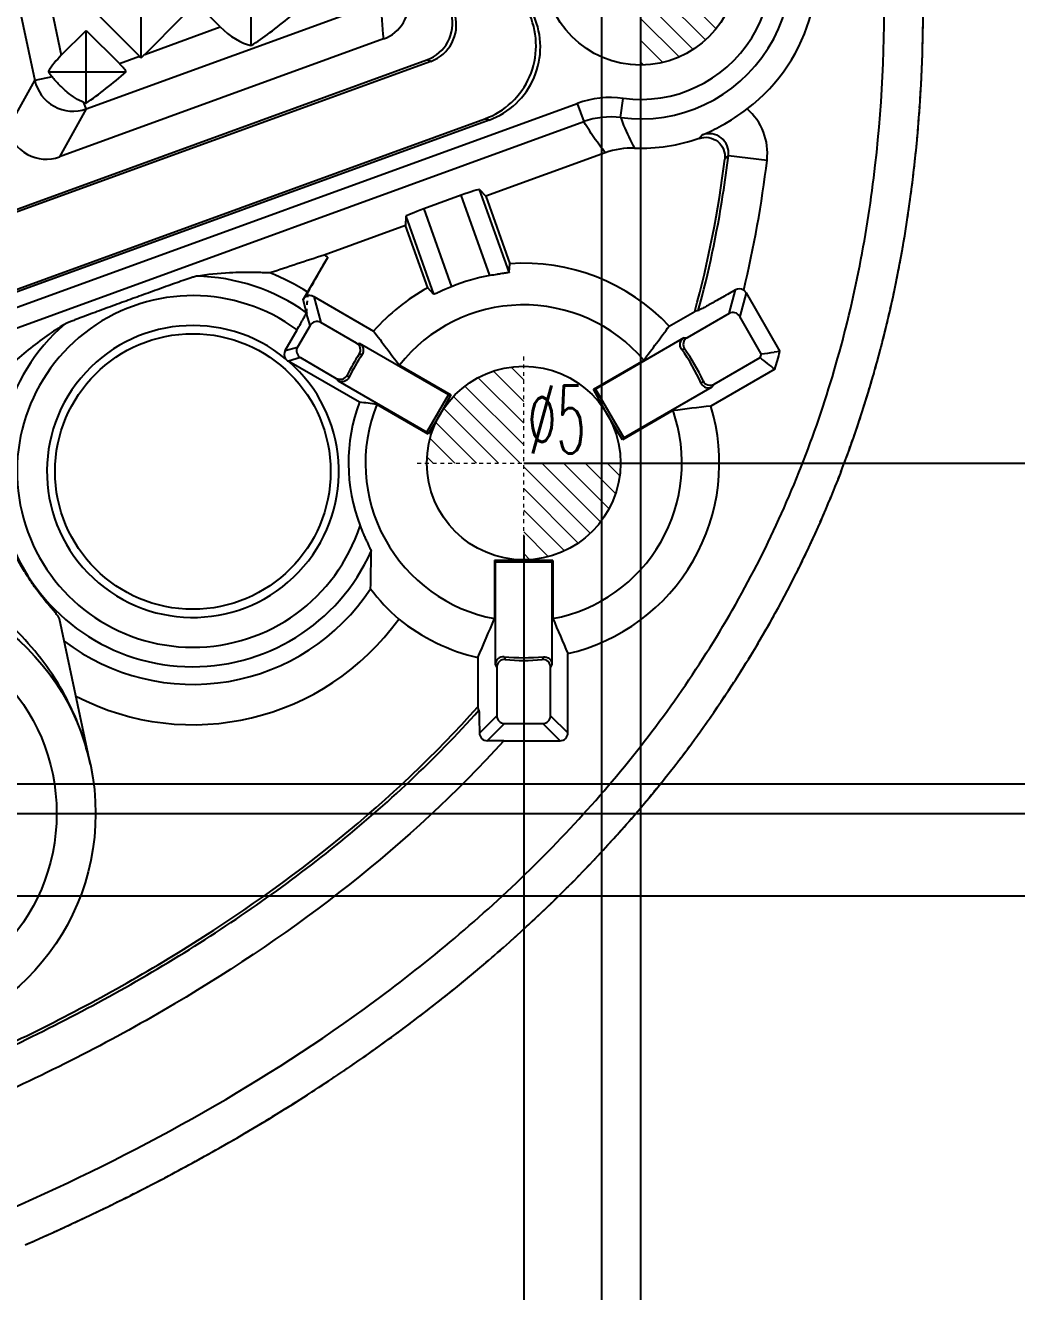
# Model space of a CAD drawing. Header units: millimetres. Extents: x 2089 to 2530, y 1631 to 2074.
# Drawn here: x 2277.64 to 2303.24, y 1778.78 to 1811.48 of the extents above; entities that cross this region are included whole.
import ezdxf

# ---------------------------------------------------------------- set-up
doc = ezdxf.new("R2010")
doc.units = ezdxf.units.MM
doc.linetypes.add('CENTER', pattern=[0.6, 0.375, -0.075, 0.075, -0.075])
doc.linetypes.add('HIDDEN', pattern=[0.2, 0.1, -0.1])
doc.layers.add('DEFAULT_2', color=8, linetype='HIDDEN')
doc.layers.add('epin', color=13, linetype='Continuous', lineweight=9)
doc.styles.get("Standard").update_dxf_attribs({"font": 'arial.ttf'})
doc.styles.add('TXT05', font='txt.shx', dxfattribs={"width": 0.5, "bigfont": 'gbcbig.shx'})
doc.dimstyles.new('副本 ISO-25-1', dxfattribs={"dimtxt": 5, "dimasz": 5, "dimexe": 0, "dimexo": 0, "dimgap": 0, "dimtad": 1, "dimtxsty": 'Standard', "dimcen": 0, "dimclrd": 4, "dimclre": 4, "dimclrt": 6, "dimazin": 0, "dimtfac": 1, "dimtofl": 0, "dimtmove": 0, "dimatfit": 3, "dimfxl": 0, "dimarcsym": 0})

# ---------------------------------------------------------------- blocks, each defined once
blk = doc.blocks.new('epin_ejp_5')
at = {"layer": 'epin'}
h = blk.add_hatch(dxfattribs=at)
h.set_pattern_fill('_ANSI31', color=123, scale=0.125, angle=90, style=0)
h.set_pattern_definition([(135, (997.232, -920.25403), (-0.280633, -0.280633), [])])
h.paths.add_polyline_path([(0, 2.5, 0.414214), (-2.5, 0), (0, 0)])
h.paths.add_polyline_path([(2.5, 0), (0, 0), (0, -2.5, 0.414214)])
at = {"layer": 'epin', "color": 1, "linetype": 'CENTER', "ltscale": 0.155494}
for p, q in [((0, -2.75), (0, 2.75)), ((-2.75, 0), (2.75, 0))]:
    blk.add_line(p, q, dxfattribs=at)
at = {"layer": 'epin'}
blk.add_circle((0, 0), 2.5, dxfattribs=at)
at = {"layer": 'epin', "color": 6, "style": 'TXT05', "width": 0.5}
blk.add_text('%%c5', height=1.75, dxfattribs=at).set_placement((0.1, 0.25))
blk = doc.blocks.new('*D115')
at = {"color": 4, "linetype": 'Continuous', "lineweight": -2, "transparency": 16777216}
for p, q in [((2295.255, 1812.953), (2330.286, 1812.953)), ((2330.286, 1812.953), (2340.286, 1809.309)), ((2340.286, 1809.309), (2367.108, 1809.309))]:
    blk.add_line(p, q, dxfattribs=at)
at = {"layer": 'Defpoints', "color": 0, "transparency": 16777216}
for p in [(2248.301, 1863.577), (2295.255, 1812.953), (2350.286, 1809.309)]:
    blk.add_point(p, dxfattribs=at)
at = {"color": 6, "transparency": 16777216, "insert": (2358.697, 1812.314), "char_height": 5, "attachment_point": 5}
blk.add_mtext('50,62', dxfattribs=at)
blk = doc.blocks.new('*D116')
at = {"color": 4, "linetype": 'Continuous', "lineweight": -2, "transparency": 16777216}
blk.add_line((2290.511, 1800.174), (2363.281, 1800.174), dxfattribs=at)
at = {"layer": 'Defpoints', "color": 0, "transparency": 16777216}
for p in [(2248.301, 1863.577), (2290.511, 1800.174), (2350.286, 1800.174)]:
    blk.add_point(p, dxfattribs=at)
at = {"color": 6, "transparency": 16777216, "insert": (2356.784, 1803.179), "char_height": 5, "attachment_point": 5}
blk.add_mtext('63,4', dxfattribs=at)
blk = doc.blocks.new('*D117')
at = {"color": 4, "linetype": 'Continuous', "lineweight": -2, "transparency": 16777216}
blk.add_line((2251.051, 1791.891), (2367.128, 1791.891), dxfattribs=at)
at = {"layer": 'Defpoints', "color": 0, "transparency": 16777216}
for p in [(2248.301, 1863.577), (2251.051, 1791.891), (2350.286, 1791.891)]:
    blk.add_point(p, dxfattribs=at)
at = {"color": 6, "transparency": 16777216, "insert": (2358.707, 1794.896), "char_height": 5, "attachment_point": 5}
blk.add_mtext('71,69', dxfattribs=at)
blk = doc.blocks.new('*D118')
at = {"color": 4, "linetype": 'Continuous', "lineweight": -2, "transparency": 16777216}
for p, q in [((2276.562, 1791.129), (2330.286, 1791.129)), ((2330.286, 1791.129), (2340.286, 1785.096)), ((2340.286, 1785.096), (2367.155, 1785.096))]:
    blk.add_line(p, q, dxfattribs=at)
at = {"layer": 'Defpoints', "color": 0, "transparency": 16777216}
for p in [(2248.301, 1863.577), (2276.562, 1791.129), (2350.286, 1785.096)]:
    blk.add_point(p, dxfattribs=at)
at = {"color": 6, "transparency": 16777216, "insert": (2358.721, 1788.101), "char_height": 5, "attachment_point": 5}
blk.add_mtext('72,45', dxfattribs=at)
blk = doc.blocks.new('*D119')
at = {"color": 4, "linetype": 'Continuous', "lineweight": -2, "transparency": 16777216}
for p, q in [((2260.938, 1789.003), (2330.286, 1789.003)), ((2330.286, 1789.003), (2340.286, 1778.245)), ((2340.286, 1778.245), (2367.118, 1778.245))]:
    blk.add_line(p, q, dxfattribs=at)
at = {"layer": 'Defpoints', "color": 0, "transparency": 16777216}
for p in [(2248.301, 1863.577), (2260.938, 1789.003), (2350.286, 1778.245)]:
    blk.add_point(p, dxfattribs=at)
at = {"color": 6, "transparency": 16777216, "insert": (2358.702, 1781.24), "char_height": 5, "attachment_point": 5}
blk.add_mtext('74,57', dxfattribs=at)
blk = doc.blocks.new('*D120')
at = {"color": 4, "linetype": 'Continuous', "lineweight": -2, "transparency": 16777216}
blk.add_line((2270.301, 1764.577), (2357.459, 1764.577), dxfattribs=at)
at = {"layer": 'Defpoints', "color": 0, "transparency": 16777216}
for p in [(2248.301, 1863.577), (2270.301, 1764.577), (2350.286, 1764.577)]:
    blk.add_point(p, dxfattribs=at)
at = {"color": 6, "transparency": 16777216, "insert": (2353.873, 1767.13), "char_height": 5, "attachment_point": 5}
blk.add_mtext('99', dxfattribs=at)
blk = doc.blocks.new('*D121')
at = {"color": 4, "linetype": 'Continuous', "lineweight": -2, "transparency": 16777216}
blk.add_line((2321.607, 1749.577), (2360.842, 1749.577), dxfattribs=at)
at = {"layer": 'Defpoints', "color": 0, "transparency": 16777216}
for p in [(2248.301, 1863.577), (2321.607, 1749.577), (2350.286, 1749.577)]:
    blk.add_point(p, dxfattribs=at)
at = {"color": 6, "transparency": 16777216, "insert": (2355.564, 1752.087), "char_height": 5, "attachment_point": 5}
blk.add_mtext('114', dxfattribs=at)
blk = doc.blocks.new('*D122')
at = {"color": 4, "linetype": 'Continuous', "lineweight": -2, "transparency": 16777216}
blk.add_line((2324.901, 1733.577), (2360.846, 1733.577), dxfattribs=at)
at = {"layer": 'Defpoints', "color": 0, "transparency": 16777216}
for p in [(2248.301, 1863.577), (2324.901, 1733.577), (2350.286, 1733.577)]:
    blk.add_point(p, dxfattribs=at)
at = {"color": 6, "transparency": 16777216, "insert": (2355.566, 1736.132), "char_height": 5, "attachment_point": 5}
blk.add_mtext('130', dxfattribs=at)
blk = doc.blocks.new('*D85')
at = {"color": 4, "linetype": 'Continuous', "lineweight": -2, "transparency": 16777216}
blk.add_line((2292.521, 1859.356), (2292.521, 1692.341), dxfattribs=at)
at = {"layer": 'Defpoints', "color": 0, "transparency": 16777216}
for p in [(2248.301, 1863.577), (2292.521, 1859.356), (2292.521, 1709.364)]:
    blk.add_point(p, dxfattribs=at)
at = {"color": 6, "transparency": 16777216, "insert": (2289.516, 1700.853), "char_height": 5, "attachment_point": 5, "rotation": 90}
blk.add_mtext('44,22', dxfattribs=at)
blk = doc.blocks.new('*D87')
at = {"color": 4, "linetype": 'Continuous', "lineweight": -2, "transparency": 16777216}
for p, q in [((2293.526, 1812.016), (2293.526, 1729.364)), ((2293.526, 1729.364), (2301.15, 1719.364)), ((2301.15, 1719.364), (2301.15, 1692.29))]:
    blk.add_line(p, q, dxfattribs=at)
at = {"layer": 'Defpoints', "color": 0, "transparency": 16777216}
for p in [(2248.301, 1863.577), (2293.526, 1812.016), (2301.15, 1709.364)]:
    blk.add_point(p, dxfattribs=at)
at = {"color": 6, "transparency": 16777216, "insert": (2298.145, 1700.827), "char_height": 5, "attachment_point": 5, "rotation": 90}
blk.add_mtext('45,23', dxfattribs=at)
blk = doc.blocks.new('*D88')
at = {"color": 4, "linetype": 'Continuous', "lineweight": -2, "transparency": 16777216}
for p, q in [((2290.511, 1798.296), (2290.511, 1729.364)), ((2290.511, 1729.364), (2287.247, 1719.364)), ((2287.247, 1719.364), (2287.247, 1693.255))]:
    blk.add_line(p, q, dxfattribs=at)
at = {"layer": 'Defpoints', "color": 0, "transparency": 16777216}
for p in [(2248.301, 1863.577), (2290.511, 1798.296), (2287.247, 1709.364)]:
    blk.add_point(p, dxfattribs=at)
at = {"color": 6, "transparency": 16777216, "insert": (2284.242, 1701.31), "char_height": 5, "attachment_point": 5, "rotation": 90}
blk.add_mtext('42,21', dxfattribs=at)
blk = doc.blocks.new('*D129')
at = {"color": 4, "linetype": 'Continuous', "lineweight": -2, "transparency": 16777216}
for p, q in [((2273.262, 1791.129), (2273.262, 1729.364)), ((2273.262, 1729.364), (2281.678, 1719.364)), ((2281.678, 1719.364), (2281.678, 1692.41))]:
    blk.add_line(p, q, dxfattribs=at)
at = {"layer": 'Defpoints', "color": 0, "transparency": 16777216}
for p in [(2248.301, 1863.577), (2273.262, 1791.129), (2281.678, 1709.364)]:
    blk.add_point(p, dxfattribs=at)
at = {"color": 6, "transparency": 16777216, "insert": (2278.674, 1700.887), "char_height": 5, "attachment_point": 5, "rotation": 90}
blk.add_mtext('24,96', dxfattribs=at)
blk = doc.blocks.new('*D89')
at = {"color": 4, "linetype": 'Continuous', "lineweight": -2, "transparency": 16777216}
blk.add_line((2318.301, 1726.977), (2318.301, 1701.815), dxfattribs=at)
at = {"layer": 'Defpoints', "color": 0, "transparency": 16777216}
for p in [(2248.301, 1863.577), (2318.301, 1726.977), (2318.301, 1708.919)]:
    blk.add_point(p, dxfattribs=at)
at = {"color": 6, "transparency": 16777216, "insert": (2315.748, 1705.367), "char_height": 5, "attachment_point": 5, "rotation": 90}
blk.add_mtext('70', dxfattribs=at)

msp = doc.modelspace()

# ---------------------------------------------------------------- linework, layer by layer
at = {"color": 7, "linetype": 'Continuous'}
for p, q in [((2276.076, 1818.58), (2277.888, 1810.058)), ((2277.948, 1813.637), (2278.571, 1810.706)), ((2280.633, 1810.638), (2280.633, 1812.769)), ((2283.476, 1810.959), (2283.476, 1812.769)), ((2279.213, 1809.323), (2286.835, 1812.097)), ((2280.591, 1810.679), (2279.567, 1811.703)), ((2281.699, 1811.703), (2280.725, 1810.728)), ((2282.675, 1811.438), (2282.41, 1811.703)), ((2278.571, 1810.706), (2279.212, 1811.347)), ((2279.212, 1809.467), (2279.212, 1811.347)), ((2279.212, 1811.347), (2280.07, 1810.49)), ((2280.725, 1810.728), (2282.675, 1811.438)), ((2286.89, 1811.126), (2278.525, 1808.081)), ((2280.07, 1810.49), (2280.591, 1810.679)), ((2252.423, 1797.632), (2288.01, 1810.585)), ((2288.11, 1810.547), (2252.423, 1797.557)), ((2288.11, 1810.547), (2288.01, 1810.585)), ((2277.199, 1808.816), (2277.888, 1810.058)), ((2278.332, 1810.152), (2277.888, 1810.058)), ((2278.23, 1810.281), (2280.248, 1810.281)), ((2252.809, 1795.238), (2291.892, 1809.463)), ((2279.213, 1809.323), (2278.525, 1808.081)), ((2279.213, 1809.323), (2279.153, 1809.488)), ((2291.892, 1809.463), (2292.063, 1808.992)), ((2293.014, 1809.095), (2293.08, 1809.593)), ((2252.423, 1795.568), (2289.508, 1809.066)), ((2289.618, 1809.031), (2252.423, 1795.493)), ((2252.981, 1794.767), (2292.063, 1808.992)), ((2289.619, 1809.031), (2289.508, 1809.066)), ((2295.042, 1808.56), (2295.123, 1808.647)), ((2292.618, 1808.189), (2289.529, 1807.064)), ((2295.796, 1808.118), (2296.793, 1807.999)), ((2288.893, 1807.09), (2287.932, 1806.74)), ((2289.633, 1805.015), (2288.893, 1807.09)), ((2289.372, 1807.241), (2289.529, 1807.064)), ((2290.136, 1805.101), (2289.372, 1807.241)), ((2289.529, 1807.064), (2290.15, 1805.322)), ((2287.932, 1806.74), (2288.65, 1804.728)), ((2287.467, 1806.548), (2287.459, 1806.311)), ((2287.467, 1806.548), (2288.185, 1804.534)), ((2287.459, 1806.311), (2285.362, 1805.547)), ((2288.033, 1804.701), (2287.459, 1806.311)), ((2285.449, 1805.494), (2284.817, 1804.4)), ((2290.136, 1805.101), (2290.15, 1805.322)), ((2285.092, 1804.473), (2286.635, 1803.582)), ((2285.092, 1804.473), (2285.271, 1803.805)), ((2288.185, 1804.534), (2288.033, 1804.701)), ((2295.813, 1804.037), (2295.976, 1804.646)), ((2296.251, 1804.572), (2296.088, 1803.964)), ((2296.251, 1804.572), (2297.127, 1803.054)), ((2284.905, 1804.061), (2284.817, 1804.4)), ((2294.269, 1803.711), (2294.928, 1804.092)), ((2295.019, 1804.112), (2294.928, 1804.092)), ((2284.996, 1803.731), (2284.902, 1804.038)), ((2286.195, 1803.271), (2285.271, 1803.805)), ((2295.813, 1804.037), (2294.73, 1803.412)), ((2296.646, 1802.996), (2296.088, 1803.964)), ((2284.352, 1803.085), (2284.658, 1803.615)), ((2284.996, 1803.731), (2284.673, 1803.171)), ((2284.352, 1803.085), (2284.673, 1803.171)), ((2286.195, 1803.271), (2286.275, 1803.265)), ((2288.572, 1801.939), (2286.275, 1803.265)), ((2294.649, 1803.406), (2292.364, 1802.087)), ((2294.586, 1803.115), (2294.667, 1803.121)), ((2294.649, 1803.406), (2294.73, 1803.412)), ((2284.746, 1802.897), (2284.435, 1802.805)), ((2286.268, 1801.747), (2284.442, 1802.801)), ((2284.746, 1802.897), (2285.671, 1802.363)), ((2286.342, 1802.979), (2286.262, 1802.986)), ((2292.31, 1802.083), (2293.611, 1802.835)), ((2295.425, 1802.209), (2296.617, 1802.897)), ((2297.127, 1803.054), (2296.981, 1803.036)), ((2285.997, 1802.381), (2285.951, 1802.448)), ((2287.301, 1802.702), (2288.627, 1801.936)), ((2296.992, 1802.599), (2295.342, 1801.647)), ((2285.716, 1802.296), (2285.671, 1802.363)), ((2285.716, 1802.296), (2288.013, 1800.97)), ((2293.094, 1800.823), (2295.378, 1802.142)), ((2295.094, 1802.233), (2295.142, 1802.299)), ((2295.425, 1802.209), (2295.378, 1802.142)), ((2288.013, 1800.97), (2288.572, 1801.939)), ((2288.627, 1801.936), (2288.346, 1801.424)), ((2292.676, 1801.424), (2292.31, 1802.083)), ((2292.364, 1802.087), (2293.094, 1800.823)), ((2288.043, 1800.925), (2286.717, 1801.69)), ((2294.365, 1801.529), (2293.064, 1800.777)), ((2288.346, 1801.424), (2288.043, 1800.925)), ((2293.064, 1800.777), (2292.676, 1801.424)), ((2291.265, 1797.662), (2289.757, 1797.662)), ((2289.757, 1797.662), (2289.757, 1796.158)), ((2291.24, 1797.612), (2289.781, 1797.612)), ((2289.781, 1794.975), (2289.781, 1797.612)), ((2291.24, 1797.612), (2291.24, 1794.975)), ((2291.265, 1797.662), (2291.265, 1796.158)), ((2279.324, 1792.383), (2278.522, 1796.157)), ((2289.327, 1795.151), (2289.327, 1793.883)), ((2289.816, 1794.901), (2289.781, 1794.975)), ((2290.002, 1795.175), (2290.036, 1795.101)), ((2291.02, 1795.175), (2290.985, 1795.101)), ((2291.24, 1794.975), (2291.205, 1794.901)), ((2291.651, 1793.205), (2291.651, 1795.253)), ((2289.816, 1794.901), (2289.816, 1793.651)), ((2291.205, 1793.651), (2291.205, 1794.901)), ((2289.354, 1793.791), (2289.327, 1793.883)), ((2289.367, 1793.202), (2289.816, 1793.651)), ((2291.205, 1793.651), (2291.651, 1793.205)), ((2290.017, 1793.45), (2289.571, 1793.003)), ((2290.017, 1793.45), (2291.004, 1793.45)), ((2291.45, 1793.004), (2291.004, 1793.45)), ((2289.996, 1793.004), (2291.45, 1793.004))]:
    msp.add_line(p, q, dxfattribs=at)
for centre, radius in [((2293.526, 1812.953), 2.5), ((2281.968, 1799.958), 3.558), ((2290.511, 1800.174), 2.5), ((2273.426, 1791.129), 6.03), ((2273.426, 1791.129), 5.025)]:
    msp.add_circle(centre, radius, dxfattribs=at)
for centre, radius, start, end in [((2293.526, 1812.953), 3.891, 262.4511, 33.4064), ((2293.526, 1812.953), 3.389, 262.4436, 33.4057), ((2293.526, 1812.953), 4.559, 307.1648, 23.1593), ((2293.871, 1812.011), 7.037, 179.2962, 187.2251), ((2286.545, 1812.071), 1.006, 290.0419, 7.2282), ((2287.667, 1811.529), 1.004, 289.9746, 13.6558), ((2287.767, 1811.49), 1.004, 289.9785, 14.2484), ((2288.822, 1810.953), 2.008, 289.9612, 23.0145), ((2288.933, 1810.919), 2.008, 289.9632, 23.8848), ((2278.871, 1810.269), 1.006, 192.1218, 289.8782), ((2279.573, 1810.589), 1.179, 249.1236, 252.1443), ((2292.75, 1807.104), 2.511, 82.4488, 110.0006), ((2295.298, 1808.178), 1.506, 353.1187, 49.2979), ((2292.751, 1807.095), 2.017, 82.4929, 109.9249), ((2278.181, 1809.024), 1.004, 191.9749, 290.0251), ((2293.526, 1812.953), 4.646, 268.105, 289.0356), ((2268.159, 1811.404), 27.75, 344.7221, 353.0059), ((2267.852, 1811.454), 29.147, 346.4748, 353.1894), ((2372.254, 1540.436), 278.988, 108.14704, 108.45039), ((2281.968, 1799.958), 6.539, 57.8425, 58.7386), ((2281.968, 1799.958), 5.499, 57.2513, 68.773), ((2290.511, 1800.174), 5.161, 43.2621, 94.0105), ((2281.968, 1799.958), 5.042, 54.4046, 88.9952), ((2290.511, 1800.174), 4.92, 100.28, 112.2296), ((2281.968, 1799.958), 4.54, 53.67, 341.9985), ((2290.511, 1800.174), 5.161, 118.6981, 138.6715), ((2296.076, 1804.472), 0.201, 55.6228, 119.7701), ((2290.511, 1800.174), 4.086, 40.6364, 141.7826), ((2281.968, 1799.958), 5.042, 130.9852, 335.9543), ((2281.968, 1799.958), 3.769, 50.589, 48.9734), ((2485.057, 1952.845), 248.295, 216.95232, 217.20698), ((2049.615, 1986.715), 305.526, 322.99759, 323.20302), ((2286.095, 1803.097), 0.201, 326.4919, 60.0488), ((2286.175, 1803.091), 0.201, 326.0605, 60.0351), ((2290.511, 1800.174), 5.025, 24.1938, 35.8062), ((2290.511, 1800.174), 5.095, 24.6518, 35.3482), ((2290.511, 1800.174), 5.095, 146.4983, 153.5017), ((2290.511, 1800.174), 5.025, 146.0663, 153.9337), ((2269.991, 1810.91), 27.805, 343.2521, 343.4645), ((2201.819, 1683.182), 152.703, 51.44592, 51.62565), ((2279.952, 1943.794), 141.784, 276.76188, 276.89823), ((2269.991, 1810.91), 28.251, 342.8926, 343.8543), ((2295.278, 1802.316), 0.201, 204.187, 300.036), ((2295.324, 1802.383), 0.201, 204.6446, 300.0499), ((2290.511, 1800.174), 4.525, 159.6622, 200.9683), ((2262.801, 1613.199), 190.003, 82.76909, 82.90539), ((2290.511, 1800.174), 4.086, 158.2174, 259.3636), ((2290.511, 1800.174), 4.086, 280.6364, 19.3636), ((2290.511, 1800.174), 5.051, 283.0444, 16.9556), ((2330.658, 1506.114), 297.636, 96.8144, 97.00383), ((2248.765, 1798.053), 37.808, 358.2932, 359.7737), ((2281.968, 1799.958), 5.499, 232.8166, 326.548), ((2290.703, 1800.064), 5.2, 217.1092, 228.8643), ((2281.968, 1799.958), 6.539, 242.475, 324.3593), ((2290.511, 1800.174), 5.161, 231.2766, 256.7379), ((1974.159, 1930.179), 342.875, 336.80817, 336.99122), ((2565.248, 1912.436), 297.636, 202.99617, 203.1856), ((2289.982, 1794.975), 0.201, 84.1864, 180.0346), ((2290.017, 1794.901), 0.201, 84.6438, 180.0484), ((2290.511, 1800.174), 5.025, 264.1938, 275.8062), ((2290.511, 1800.174), 5.095, 264.6518, 275.3482), ((2272.75, 1790.977), 6.722, 12.0697, 27.249), ((2290.017, 1793.65), 0.201, 179.9784, 270.0197), ((2291.004, 1793.65), 0.201, 269.9801, 0.0218), ((2289.992, 1691.899), 101.105, 89.99739, 90.23862), ((2291.45, 1793.205), 0.201, 269.9829, 0.0171)]:
    msp.add_arc(centre, radius, start, end, dxfattribs=at)
for centre, major_axis, ratio, start_param, end_param in [((2284.3, 1812.029), (1.598, 1.356), 0.174176, -2.253117, -1.606733), ((2283.091, 1811.59), (0.713, -0.568), 0.429352, -1.827367, -0.705301), ((2278.671, 1810.238), (0.614, 0.79), 0.38526, 1.256754, 1.80867), ((2281.007, 1810.831), (0.713, -0.568), 0.429352, -1.827367, -1.76081), ((2279.831, 1810.403), (1.598, 1.356), 0.174176, -1.197608, -1.131051), ((2279.653, 1810.338), (0.713, -0.568), 0.429352, 0.989082, 1.314225), ((2278.647, 1810.349), (-1.016, 1.248), 0.229311, 1.439458, 1.541751), ((2279.831, 1810.403), (1.598, 1.356), 0.174176, -2.110768, -1.456194), ((2288.9, 1807.069), (0.472, 0.172), 0.04366, 0.017165, 1.570508), ((2287.94, 1806.719), (0.472, 0.172), 0.04366, 1.570508, 3.123851), ((2295.914, 1803.863), (-0.052, -0.194), 0.999695, 2.356347, 3.926839), ((2285.17, 1803.631), (0.052, -0.194), 0.999695, 2.356347, 3.926839), ((2284.847, 1803.071), (-0.194, -0.052), 0.999695, -0.785246, 0.785246), ((2284.526, 1802.985), (-0.194, -0.052), 0.999695, -0.785246, 0.347271)]:
    msp.add_ellipse(centre, major_axis=major_axis, ratio=ratio, start_param=start_param, end_param=end_param, dxfattribs=at)
for points, knots in [([(2277.238, 1780.907), (2280.45, 1782.318), (2285.109, 1784.874), (2290.528, 1789.352), (2294.042, 1793.282), (2296.825, 1797.76), (2298.723, 1802.68), (2299.725, 1807.855), (2299.853, 1811.368), (2299.806, 1813.12)], [0, 0, 0, 0, 0.250493, 0.375627, 0.500526, 0.625264, 0.749968, 0.874863, 1, 1, 1, 1]), ([(2277.642, 1779.987), (2278.923, 1780.549), (2281.332, 1781.708), (2284.669, 1783.639), (2287.579, 1785.648), (2290.111, 1787.718), (2292.308, 1789.844), (2294.201, 1792.024), (2295.82, 1794.26), (2297.197, 1796.565), (2298.352, 1798.967), (2299.291, 1801.489), (2300.019, 1804.151), (2300.534, 1806.982), (2300.817, 1810.007), (2300.839, 1812.079), (2300.811, 1813.147)], [0, 0, 0, 0, 0.09939, 0.189315, 0.271355, 0.346933, 0.417059, 0.482867, 0.545518, 0.606286, 0.66638, 0.727179, 0.789889, 0.855621, 0.925266, 1, 1, 1, 1]), ([(2279.153, 1809.488), (2279.079, 1809.516), (2278.928, 1809.596), (2278.718, 1809.753), (2278.515, 1809.941), (2278.39, 1810.08), (2278.332, 1810.152)], [0, 0, 0, 0, 0.223805, 0.475467, 0.738114, 1, 1, 1, 1]), ([(2295.123, 1808.647), (2295.292, 1808.719), (2295.693, 1808.918), (2296.07, 1809.161), (2296.28, 1809.32)], [0, 0, 0, 0, 0.411368, 1, 1, 1, 1]), ([(2292.618, 1808.189), (2292.567, 1808.253), (2292.367, 1808.51), (2292.187, 1808.783), (2292.063, 1808.992)], [0, 0, 0, 0, 0.253874, 1, 1, 1, 1]), ([(2293.014, 1809.095), (2293.039, 1809.028), (2293.142, 1808.759), (2293.266, 1808.498), (2293.372, 1808.309)], [0, 0, 0, 0, 0.246896, 1, 1, 1, 1]), ([(2295.796, 1808.119), (2295.807, 1808.203), (2295.784, 1808.38), (2295.624, 1808.592), (2295.379, 1808.696), (2295.202, 1808.677), (2295.123, 1808.647)], [0, 0, 0, 0, 0.249956, 0.500623, 0.750937, 1, 1, 1, 1]), ([(2295.041, 1808.56), (2295.12, 1808.588), (2295.296, 1808.601), (2295.534, 1808.493), (2295.69, 1808.282), (2295.713, 1808.108), (2295.702, 1808.025)], [0, 0, 0, 0, 0.250096, 0.500042, 0.750005, 1, 1, 1, 1]), ([(2295.019, 1804.112), (2295.287, 1805.097), (2295.57, 1806.432), (2295.756, 1807.78), (2295.796, 1808.119)], [0, 0, 0, 0, 0.749645, 1, 1, 1, 1]), ([(2295.796, 1808.119), (2295.788, 1808.113), (2295.766, 1808.095), (2295.74, 1808.059), (2295.715, 1808.035), (2295.702, 1808.025)], [0, 0, 0, 0, 0.223404, 0.637354, 1, 1, 1, 1]), ([(2283.959, 1805.084), (2283.831, 1805.09), (2283.484, 1805.101), (2282.848, 1805.093), (2282.343, 1805.041), (2282.058, 1804.999)], [0, 0, 0, 0, 0.201828, 0.546965, 1, 1, 1, 1]), ([(2290.136, 1805.101), (2290.135, 1805.1), (2290.131, 1805.098), (2290.124, 1805.095), (2290.111, 1805.092), (2290.086, 1805.087), (2290.043, 1805.08), (2289.981, 1805.071), (2289.905, 1805.06), (2289.788, 1805.042), (2289.696, 1805.026), (2289.633, 1805.015)], [0, 0, 0, 0, 0.006917, 0.022702, 0.047752, 0.08195, 0.176426, 0.301746, 0.452795, 0.623926, 1, 1, 1, 1]), ([(2282.058, 1804.999), (2282.041, 1804.997), (2281.996, 1804.982), (2281.918, 1804.958), (2281.821, 1804.925), (2281.678, 1804.876), (2281.494, 1804.811), (2281.269, 1804.731), (2281.042, 1804.649), (2280.737, 1804.539), (2280.356, 1804.401), (2279.975, 1804.262), (2279.671, 1804.151), (2279.445, 1804.067), (2279.221, 1803.984), (2279.038, 1803.915), (2278.897, 1803.861), (2278.8, 1803.823), (2278.723, 1803.791), (2278.677, 1803.773), (2278.662, 1803.763)], [0, 0, 0, 0, 0.014298, 0.039149, 0.068238, 0.099289, 0.164067, 0.230393, 0.297324, 0.364502, 0.499093, 0.633687, 0.700872, 0.767818, 0.83418, 0.899055, 0.930215, 0.959522, 0.984856, 1, 1, 1, 1]), ([(2284.817, 1804.4), (2284.83, 1804.423), (2284.861, 1804.469), (2284.934, 1804.511), (2285.019, 1804.511), (2285.068, 1804.487), (2285.092, 1804.473)], [0, 0, 0, 0, 0.251144, 0.500112, 0.74989, 1, 1, 1, 1]), ([(2288.65, 1804.728), (2288.591, 1804.704), (2288.506, 1804.668), (2288.398, 1804.621), (2288.33, 1804.59), (2288.273, 1804.565), (2288.234, 1804.549), (2288.21, 1804.54), (2288.198, 1804.535), (2288.191, 1804.534), (2288.186, 1804.533), (2288.185, 1804.534)], [0, 0, 0, 0, 0.378098, 0.549473, 0.700143, 0.824565, 0.918098, 0.951985, 0.976911, 0.99279, 1, 1, 1, 1]), ([(2295.976, 1804.646), (2295.869, 1804.585), (2295.71, 1804.494), (2295.503, 1804.377), (2295.363, 1804.298), (2295.238, 1804.229), (2295.148, 1804.178), (2295.088, 1804.147), (2295.056, 1804.13), (2295.034, 1804.119), (2295.023, 1804.113), (2295.019, 1804.112)], [0, 0, 0, 0, 0.339931, 0.500106, 0.648837, 0.781105, 0.889808, 0.932477, 0.965825, 0.988705, 1, 1, 1, 1]), ([(2278.662, 1803.763), (2278.505, 1803.667), (2278.014, 1803.345), (2277.556, 1802.976), (2277.258, 1802.706)], [0, 0, 0, 0, 0.314529, 1, 1, 1, 1]), ([(2284.658, 1803.615), (2284.69, 1803.67), (2284.735, 1803.75), (2284.793, 1803.853), (2284.83, 1803.918), (2284.86, 1803.973), (2284.883, 1804.015), (2284.896, 1804.043), (2284.905, 1804.056), (2284.905, 1804.061)], [0, 0, 0, 0, 0.373138, 0.542827, 0.692024, 0.815068, 0.909443, 0.972764, 1, 1, 1, 1]), ([(2294.586, 1803.114), (2294.554, 1803.158), (2294.527, 1803.279), (2294.602, 1803.378), (2294.649, 1803.406)], [0, 0, 0, 0, 0.499965, 1, 1, 1, 1]), ([(2294.73, 1803.412), (2294.683, 1803.385), (2294.609, 1803.287), (2294.635, 1803.166), (2294.667, 1803.122)], [0, 0, 0, 0, 0.499959, 1, 1, 1, 1]), ([(2284.361, 1802.87), (2284.368, 1802.854), (2284.389, 1802.826), (2284.42, 1802.811), (2284.435, 1802.805)], [0, 0, 0, 0, 0.501957, 1, 1, 1, 1]), ([(2285.671, 1802.363), (2285.717, 1802.337), (2285.836, 1802.321), (2285.927, 1802.4), (2285.951, 1802.447)], [0, 0, 0, 0, 0.499962, 1, 1, 1, 1]), ([(2285.997, 1802.382), (2285.973, 1802.334), (2285.882, 1802.254), (2285.762, 1802.27), (2285.716, 1802.296)], [0, 0, 0, 0, 0.499967, 1, 1, 1, 1]), ([(2278.522, 1796.157), (2278.519, 1796.169), (2278.501, 1796.199), (2278.46, 1796.255), (2278.39, 1796.339), (2278.285, 1796.463), (2278.137, 1796.641), (2277.948, 1796.882), (2277.742, 1797.175), (2277.486, 1797.592), (2277.231, 1798.114), (2277.019, 1798.739), (2276.891, 1799.351), (2276.856, 1799.757), (2276.85, 1799.958)], [0, 0, 0, 0, 0.008491, 0.024296, 0.049213, 0.086029, 0.139171, 0.212996, 0.302214, 0.392589, 0.558881, 0.71186, 0.858171, 1, 1, 1, 1]), ([(2278.727, 1794.055), (2278.417, 1794.656), (2277.815, 1795.486), (2276.839, 1796.395), (2276.067, 1796.976), (2275.296, 1797.492), (2274.682, 1797.919), (2274.238, 1798.287), (2273.834, 1798.684), (2273.573, 1799.021), (2273.418, 1799.259)], [0, 0, 0, 0, 0.270279, 0.402928, 0.532127, 0.656279, 0.773844, 0.83058, 0.886652, 1, 1, 1, 1]), ([(2286.286, 1798.555), (2286.314, 1798.482), (2286.358, 1798.375), (2286.419, 1798.236), (2286.463, 1798.14), (2286.504, 1798.056), (2286.538, 1797.986), (2286.56, 1797.94), (2286.57, 1797.915), (2286.573, 1797.907), (2286.573, 1797.903)], [0, 0, 0, 0, 0.329126, 0.488318, 0.63835, 0.77327, 0.884929, 0.963281, 0.98726, 1, 1, 1, 1]), ([(2291.205, 1794.901), (2291.205, 1794.955), (2291.157, 1795.068), (2291.04, 1795.106), (2290.986, 1795.101)], [0, 0, 0, 0, 0.499959, 1, 1, 1, 1]), ([(2291.019, 1795.175), (2291.073, 1795.18), (2291.192, 1795.143), (2291.24, 1795.029), (2291.24, 1794.975)], [0, 0, 0, 0, 0.499966, 1, 1, 1, 1]), ([(2252.065, 1778.891), (2253.78, 1778.992), (2257.204, 1779.318), (2262.294, 1780.153), (2267.31, 1781.347), (2272.218, 1782.916), (2276.977, 1784.872), (2281.518, 1787.274), (2285.726, 1790.194), (2288.223, 1792.527), (2289.354, 1793.791)], [0, 0, 0, 0, 0.12547, 0.250961, 0.376401, 0.501731, 0.6269, 0.751723, 0.87613, 1, 1, 1, 1]), ([(2253.629, 1779.082), (2255.269, 1779.215), (2258.542, 1779.591), (2263.404, 1780.473), (2268.193, 1781.69), (2272.881, 1783.253), (2277.434, 1785.184), (2283.215, 1788.313), (2287.143, 1791.433), (2289.327, 1793.883)], [0, 0, 0, 0, 0.125099, 0.250202, 0.375305, 0.500407, 0.6255, 0.750576, 1, 1, 1, 1]), ([(2289.354, 1793.791), (2289.356, 1793.784), (2289.356, 1793.764), (2289.359, 1793.725), (2289.36, 1793.667), (2289.363, 1793.561), (2289.365, 1793.404), (2289.367, 1793.272), (2289.367, 1793.202)], [0, 0, 0, 0, 0.032278, 0.101202, 0.201826, 0.32839, 0.638721, 1, 1, 1, 1]), ([(2289.996, 1793.004), (2287.564, 1790.314), (2283.161, 1786.935), (2276.7, 1783.634), (2271.63, 1781.635), (2266.422, 1780.063), (2261.108, 1778.9), (2255.726, 1778.126), (2252.109, 1777.864), (2250.299, 1777.806)], [0, 0, 0, 0, 0.250122, 0.375282, 0.500309, 0.625268, 0.750191, 0.875081, 1, 1, 1, 1]), ([(2289.367, 1793.202), (2289.368, 1793.152), (2289.411, 1793.046), (2289.518, 1793.003), (2289.571, 1793.003)], [0, 0, 0, 0, 0.48496, 1, 1, 1, 1])]:
    msp.add_open_spline(points, degree=3, knots=knots, dxfattribs=at)
for points in [[(2293.372, 1808.309), (2293.118, 1808.317), (2292.857, 1808.276), (2292.618, 1808.189)], [(2296.19, 1804.638), (2296.215, 1804.621), (2296.236, 1804.598), (2296.251, 1804.572)]]:
    msp.add_open_spline(points, degree=3, dxfattribs=at)
at = {"layer": 'DEFAULT_2', "color": 8, "linetype": 'HIDDEN'}
for p, q in [((2284.943, 1804.583), (2285.449, 1805.494)), ((2288.572, 1801.939), (2288.627, 1801.936)), ((2292.31, 1802.083), (2292.364, 1802.087)), ((2288.043, 1800.925), (2288.013, 1800.97)), ((2293.094, 1800.823), (2293.064, 1800.777)), ((2289.781, 1797.612), (2289.757, 1797.662)), ((2291.265, 1797.662), (2291.24, 1797.612))]:
    msp.add_line(p, q, dxfattribs=at)
for points, knots in [([(2300.54, 1807.354), (2300.557, 1807.487), (2300.788, 1809.411), (2300.859, 1811.35), (2300.811, 1813.147)], [0, 0, 0, 0, 0.069051, 1, 1, 1, 1]), ([(2277.642, 1779.987), (2280.918, 1781.426), (2285.663, 1784.028), (2291.228, 1788.625), (2294.851, 1792.678), (2297.73, 1797.308), (2299.645, 1802.275), (2300.331, 1805.696), (2300.54, 1807.354)], [0, 0, 0, 0, 0.288774, 0.433161, 0.577548, 0.721935, 0.866322, 1, 1, 1, 1]), ([(2284.905, 1804.061), (2284.912, 1804.148), (2284.923, 1804.322), (2284.937, 1804.496), (2284.943, 1804.583)], [0, 0, 0, 0, 0.498884, 1, 1, 1, 1]), ([(2284.905, 1804.061), (2284.907, 1804.061), (2284.911, 1804.059), (2284.906, 1804.049), (2284.904, 1804.043), (2284.902, 1804.038)], [0, 0, 0, 0, 0.159933, 0.40319, 1, 1, 1, 1])]:
    msp.add_open_spline(points, degree=3, knots=knots, dxfattribs=at)

# ---------------------------------------------------------------- block references
at = {"layer": 'epin'}
for p in [(2293.526, 1812.953), (2290.511, 1800.174)]:
    msp.add_blockref('epin_ejp_5', p, dxfattribs=at)

# ---------------------------------------------------------------- dimensions: what is measured, and where the dimension line sits
for feature_location, offset, dtype, origin, picture, middle in [((2295.255, 1812.953), (55.031, -3.643), 0, (2248.301, 1863.577), '*D115', (2358.697, 1812.314)), ((2290.511, 1800.174), (59.776, 0), 0, (2248.301, 1863.577), '*D116', (2356.784, 1803.179)), ((2251.051, 1791.891), (99.236, 0), 0, (2248.301, 1863.577), '*D117', (2358.707, 1794.896)), ((2276.562, 1791.129), (73.725, -6.033), 0, (2248.301, 1863.577), '*D118', (2358.721, 1788.101)), ((2260.938, 1789.003), (89.348, -10.758), 0, (2248.301, 1863.577), '*D119', (2358.702, 1781.24)), ((2270.301, 1764.577), (79.986, 0), 0, (2248.301, 1863.577), '*D120', (2353.873, 1767.13)), ((2321.607, 1749.577), (28.679, 0), 0, (2248.301, 1863.577), '*D121', (2355.564, 1752.087)), ((2324.901, 1733.577), (25.386, 0), 0, (2248.301, 1863.577), '*D122', (2355.566, 1736.132)), ((2292.521, 1859.356), (0, -149.992), 1, (2248.301, 1863.577), '*D85', (2289.516, 1700.853)), ((2293.525791177, 1812.015908322), (7.624055244, -102.652058577), 1, (2248.300791177, 1863.576959318), '*D87', (2298.145071524, 1700.827014821)), ((2290.511, 1798.296), (-3.264, -88.932), 1, (2248.301, 1863.577), '*D88', (2284.242, 1701.31)), ((2273.262, 1791.129), (8.417, -81.765), 1, (2248.301, 1863.577), '*D129', (2278.674, 1700.887)), ((2318.301, 1726.977), (0, -18.058), 1, (2248.301, 1863.577), '*D89', (2315.748, 1705.367))]:
    dim = msp.add_ordinate_dim(feature_location=feature_location, offset=offset, dtype=dtype, origin=origin, dimstyle='副本 ISO-25-1', override={"dimfxl": 1.25, "dimarcsym": 1})
    dim.commit()
    dim.dimension.update_dxf_attribs({"geometry": picture, "text_midpoint": middle})

doc.saveas('drawing.dxf')
